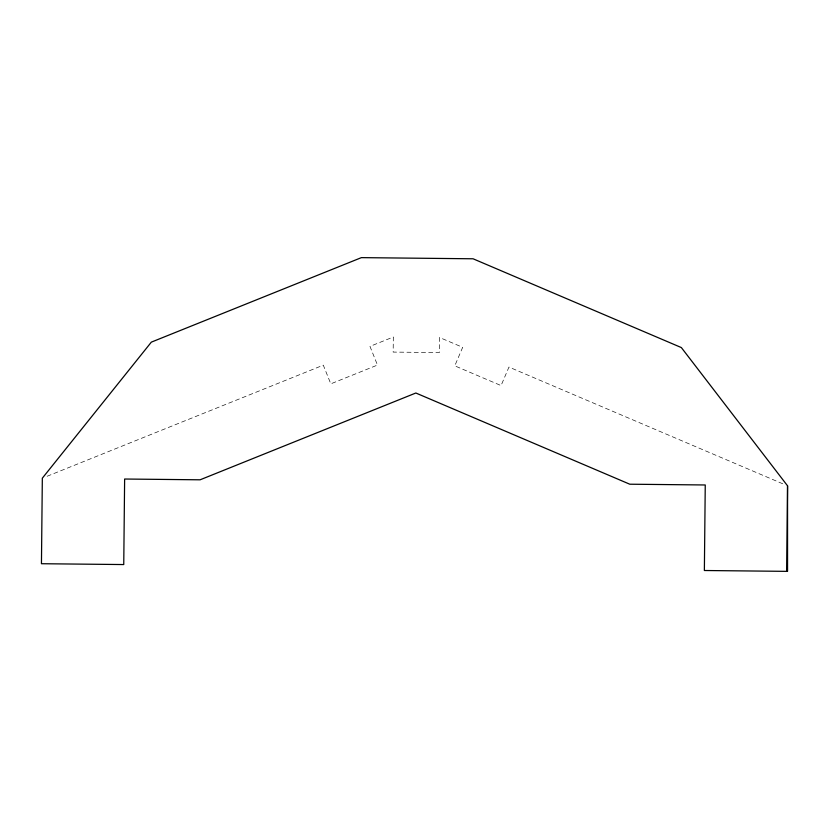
<?xml version="1.0" encoding="UTF-8"?>
<svg xmlns="http://www.w3.org/2000/svg" width="829" height="829" viewBox="0 0 829 829"><rect width="100%" height="100%" fill="white"/><g stroke="black" fill="none" stroke-linecap="round" stroke-linejoin="round"><path stroke-width="0.62" stroke-dasharray="4.14 3.11" d="M47.129 476.25L323.3 365.164L330.802 383.837L377.485 365.061L369.972 346.387L393.319 336.999L393.164 352.087L439.37 352.563L439.525 337.465L462.665 347.33L454.779 365.848L501.068 385.578L508.954 367.06L783.975 484.302"/><path stroke-width="1.24" d="M787.55 485.825L786.669 571.357L704.37 570.507L705.251 484.975L629.781 484.209L415.847 393.008L200.1 479.804L124.63 479.027L123.749 564.559L41.45 563.72L42.331 478.188L151.334 342.139L361.392 257.632L473.069 258.783L681.355 347.569L787.55 485.825L787.55 571.368"/></g></svg>
